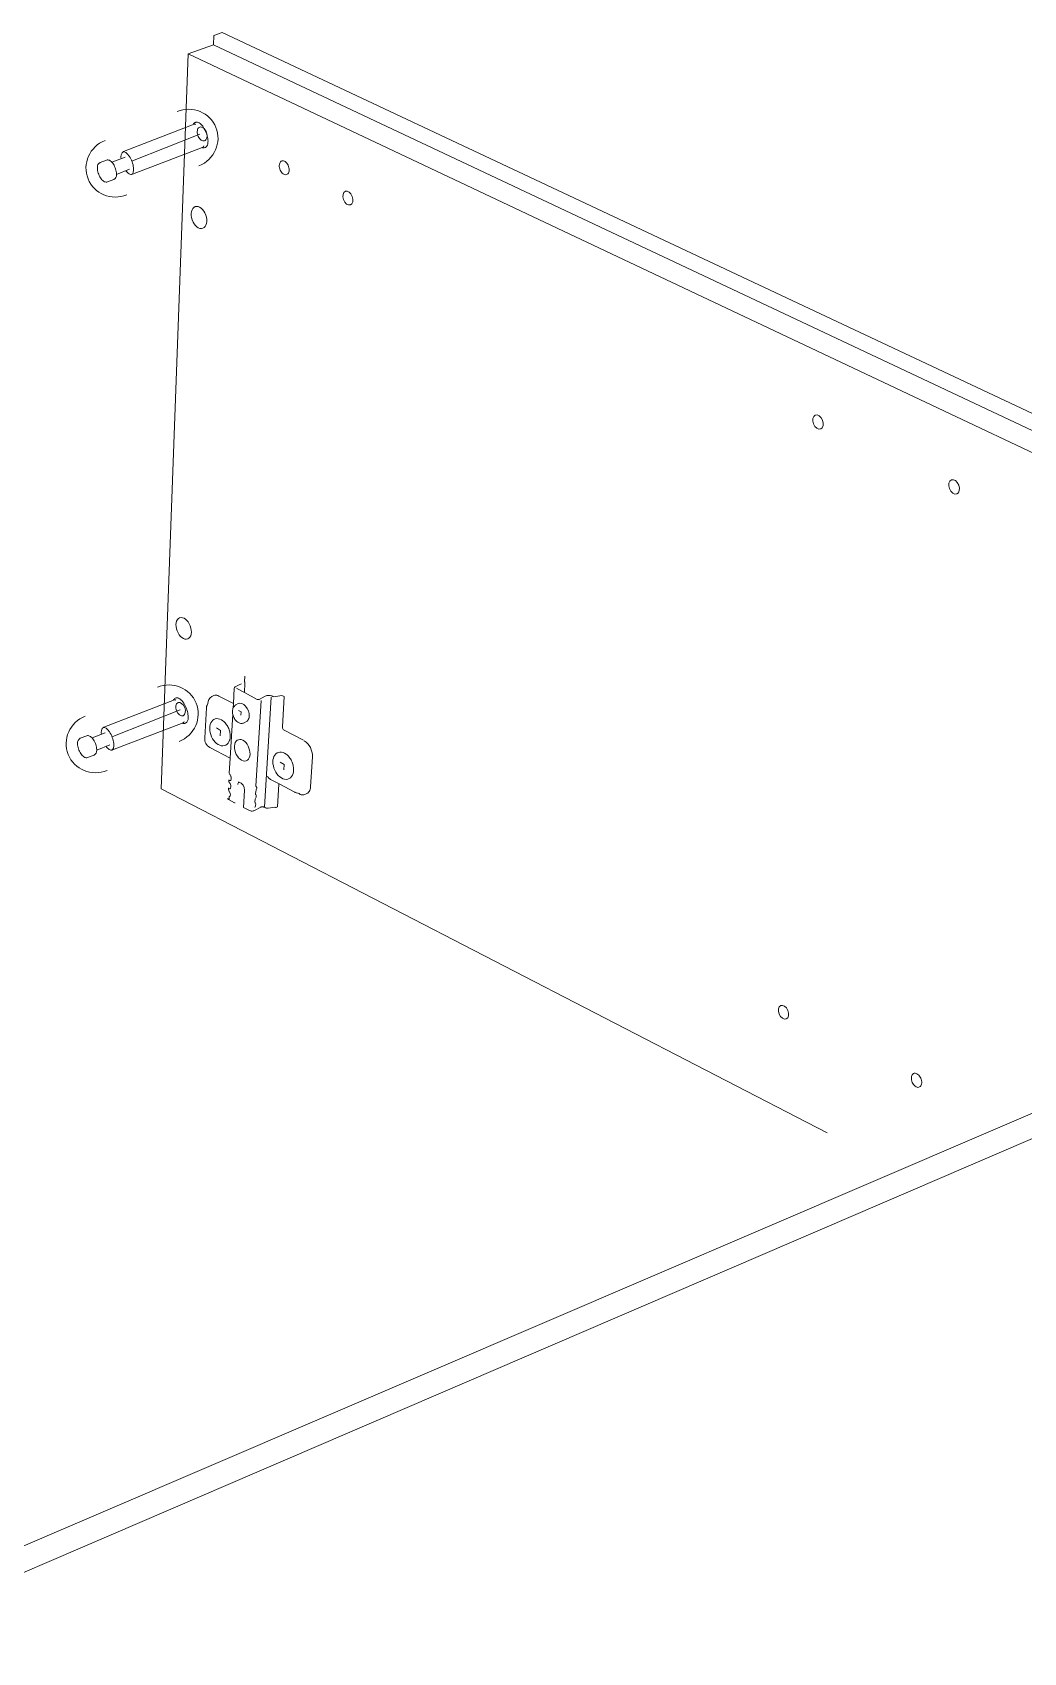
# Model space of a CAD drawing. Header units: metres. Extents: x -0.7 to 7.4, y 0 to 11.2.
# Drawn here: x 0.87621 to 0.90272, y 0.88445 to 0.92776 of the extents above; entities that cross this region are included whole.
import ezdxf

# ---------------------------------------------------------------- set-up
doc = ezdxf.new("R2010")
doc.units = ezdxf.units.M
doc.header["$MEASUREMENT"] = 0
doc.layers.add('PDF7_Geometry_Num_Penna__7', color=7, linetype='Continuous', lineweight=18)

msp = doc.modelspace()

# ---------------------------------------------------------------- linework, layer by layer
at = {"layer": 'PDF7_Geometry_Num_Penna__7', "color": 7, "linetype": 'Continuous', "lineweight": 18, "flags": 128}
for points in [[(0.8810623996015235, 0.9276811283368899), (0.8812867662681904, 0.9277640311146677)], [(0.9244816182126349, 0.907456343059112), (0.8812868015459682, 0.9277639958368898)], [(0.8810622584904125, 0.9276812341702231), (0.8810523807126347, 0.9274346425035566), (0.8803771640459681, 0.92719122583689), (0.8796529112681902, 0.9075460897257788), (0.8974621918237458, 0.8983428230591122)], [(0.8810523807126347, 0.9274346072257788), (0.9242309696015236, 0.907095204448001)], [(0.8803771640459681, 0.92719122583689), (0.9235430529348568, 0.9068003175035567)], [(0.8805786001570792, 0.9253598152813344), (0.8805627251570792, 0.9253534652813343)], [(0.8809080946015238, 0.9248355875035565), (0.8809088001570792, 0.9248525208368898), (0.8809073890459681, 0.9248885041702232), (0.8809024501570791, 0.924925193059112), (0.8808957473793014, 0.9249632930591121), (0.8808858696015237, 0.9250017458368898), (0.8808749334904125, 0.9250412569480009), (0.8808608223793015, 0.9250800625035566), (0.880845652934857, 0.9251181625035565), (0.8808280140459681, 0.9251555569480009), (0.8808086112681903, 0.9251901291702233), (0.8807892084904125, 0.9252232902813343), (0.8807673362681903, 0.9252539819480009), (0.8807454640459681, 0.9252818513924456), (0.8807225334904124, 0.9253058402813343), (0.8806996029348569, 0.9253263013924453), (0.8806763196015236, 0.925342881948001), (0.8806530362681904, 0.9253552291702232), (0.880629752934857, 0.9253626375035565), (0.880607527934857, 0.9253647541702231), (0.8805867140459681, 0.9253622847257789), (0.8805761307126347, 0.9253576986146677)], [(0.8788897471015236, 0.9243299158368898), (0.8806892665459681, 0.9250414686146676)], [(0.8786905334904125, 0.9244260125035565), (0.8783409307126347, 0.9242912513924455)], [(0.8788870307126349, 0.9239719875035566), (0.8807761557126347, 0.9247001208368899)], [(0.8787078196015236, 0.9240725291702232), (0.8787314557126347, 0.9240418375035565), (0.8787533279348569, 0.9240185541702232), (0.8787752001570792, 0.9239991513924454), (0.878797777934857, 0.923983981948001), (0.8788203557126347, 0.92397304583689), (0.878842227934857, 0.92396669583689), (0.8788616307126347, 0.9239659902813343), (0.8788806807126348, 0.9239698708368899)], [(0.8818930148793014, 0.910556271948001), (0.8818845482126347, 0.9104010497257788), (0.8818908982126348, 0.9103922302813343), (0.8818930148793014, 0.9103805886146676), (0.8818954843237459, 0.9103692997257788)], [(0.8810434201570791, 0.9100315502813343), (0.8810681146015236, 0.9100407225035565), (0.8810935146015235, 0.9100460141702231), (0.8811185618237457, 0.9100467197257788), (0.8811464312681904, 0.9100424863924454), (0.8811735951570792, 0.9100343725035567), (0.8812014646015235, 0.9100213197257788), (0.8815863451570791, 0.9098202363924454)], [(0.8815863804348569, 0.9098202011146675), (0.8816107221015237, 0.9102304816702232)], [(0.8816373568237459, 0.9102653008368898), (0.8816271262681903, 0.9102582452813344), (0.8816165429348569, 0.9102487202813344), (0.8816105457126348, 0.9102303758368899)], [(0.8817452009904125, 0.9103202636146677), (0.8816372509904126, 0.9102652302813342)], [(0.8816900971015236, 0.9102373961146677), (0.8816805721015236, 0.9102254016702233), (0.8816929193237458, 0.91021164333689)], [(0.8816928487681903, 0.9102117138924455), (0.8818805265459679, 0.9101139944480009)], [(0.8818053143237459, 0.9103507436146675), (0.8817453421015237, 0.9103204047257787)], [(0.8818955901570791, 0.9103691586146676), (0.8818804207126347, 0.9101137475035566)], [(0.8818804207126347, 0.9101138886146676), (0.8822226151570791, 0.9099346775035566)], [(0.8822731682126347, 0.9099332663924454), (0.8824414432126346, 0.9100189913924455), (0.8824622571015236, 0.9100288691702231), (0.8824851876570791, 0.9100359247257788), (0.882512704323746, 0.910038746948001), (0.882539515434857, 0.9100394525035564), (0.8825670321015237, 0.9100376886146676), (0.8825949015459681, 0.9100316913924453), (0.8826195959904125, 0.9100253413924455), (0.8826432321015236, 0.9100144052813343)], [(0.882643161545968, 0.9100143347257788), (0.882668561545968, 0.9100016347257788)], [(0.8826684909904126, 0.9100015641702232), (0.8828865076570792, 0.910038253059112)], [(0.8828864018237458, 0.910038253059112), (0.8829463740459681, 0.9100079141702232)], [(0.8829325098793014, 0.909116091948001), (0.8829219265459681, 0.9091291447257789), (0.882910990434857, 0.9091474891702233), (0.8829039348793014, 0.9091658336146675), (0.8828993487681903, 0.9091838252813342), (0.8828968793237458, 0.909201816948001), (0.8829462682126348, 0.9100079141702233)], [(0.878360580434857, 0.9089399852813344), (0.8801600998793014, 0.909651538059112)], [(0.8818750937681903, 0.909309273059112), (0.8818588659904125, 0.9093018647257786), (0.8818398159904125, 0.9092944563924454), (0.8818207659904126, 0.9092923397257786), (0.8818017159904125, 0.9092916341702232), (0.8817830187681903, 0.909293398059112), (0.8817639687681904, 0.9092976313924455), (0.8817428021015236, 0.9093032758368899), (0.8817233993237459, 0.9093145647257787), (0.8817050548793014, 0.9093258536146677), (0.8816831826570791, 0.909341023059112), (0.8816641326570792, 0.909358661948001), (0.8816468465459681, 0.9093766536146677), (0.8816292076570792, 0.9093992313924454), (0.8816140382126346, 0.9094239258368899), (0.8815988687681903, 0.9094486202813342), (0.8815875798793014, 0.9094757841702231), (0.8815787604348571, 0.9095029480591121), (0.8815692354348569, 0.9095301119480009), (0.8815646493237459, 0.9095576286146676), (0.8815618271015236, 0.9095869091702232), (0.881561121545968, 0.9096144258368898), (0.8815628854348571, 0.9096415897257787), (0.8815685298793015, 0.9096669897257786), (0.8815745271015235, 0.9096916841702232), (0.8815844048793015, 0.909717084170223), (0.8815963993237458, 0.909737898059112), (0.8816126271015235, 0.9097565952813343), (0.8816253271015236, 0.9097707063924455), (0.8816397909904125, 0.909782348059112), (0.8816567243237459, 0.9097918730591121)], [(0.8815784429348569, 0.9097037491702231), (0.881586204045968, 0.9098201658368897)], [(0.8817143682126347, 0.9098231291702231), (0.8816565126570792, 0.9097917319480009)], [(0.8817929318237457, 0.9095978100035564), (0.8817269623793014, 0.9096380266702232)], [(0.8817875696015237, 0.9095152952813342), (0.8817928612681903, 0.9095978452813342)], [(0.8823260496015237, 0.909904585559112), (0.8821902301570791, 0.9076157633368898)], [(0.8822733446015235, 0.9099333722257787), (0.8822627612681903, 0.90992843333689), (0.8822479446015236, 0.90992843333689), (0.8822352446015236, 0.9099305500035565), (0.8822225446015237, 0.909934430559112)], [(0.8825957834904126, 0.9099909102813342), (0.8824193946015237, 0.9070490963924454)], [(0.878357864045968, 0.9085819158368897), (0.8802469890459682, 0.9093100491702231)], [(0.8812456676570792, 0.9091027569480009), (0.8811334843237458, 0.9091715486146675)], [(0.8813085326570792, 0.9093601083368898), (0.8813304048793015, 0.9093445861146676), (0.8813491021015236, 0.9093244777813343), (0.8813688576570792, 0.9093043694480009), (0.881388260434857, 0.909282144448001), (0.8814055465459681, 0.9092570972257786), (0.8814210687681904, 0.9092327555591121), (0.881435885434857, 0.9092077083368899), (0.8814514076570792, 0.9091784277813344), (0.881462696545968, 0.9091516166702232), (0.8814736326570792, 0.9091223361146676), (0.8814824521015235, 0.9090955250035566), (0.8814895076570792, 0.9090658916702232), (0.8814965632126347, 0.9090366111146677), (0.881499385434857, 0.9090066250035566), (0.8815022076570791, 0.9089769916702233), (0.881502560434857, 0.9089494750035565)], [(0.8815688473793013, 0.909534874448001), (0.8815011140459681, 0.9083611827813343), (0.8814785362681904, 0.9079643077813343), (0.8814831223793014, 0.9079438466702231), (0.8814940584904124, 0.9079237383368899), (0.8815032307126347, 0.9079124494480009), (0.8815113446015237, 0.9078990438924454)], [(0.8818752348793013, 0.909309273059112), (0.8819352071015236, 0.9093399647257788), (0.8819539043237458, 0.9093519591702233), (0.8819722487681902, 0.9093703036146676), (0.8819867126570792, 0.9093935869480009), (0.8819990598793015, 0.9094207508368898), (0.882006115434857, 0.9094510897257787), (0.8820099959904125, 0.9094828397257787)], [(0.8781613668237459, 0.9090362936146675), (0.8778117640459682, 0.9089015325035565)], [(0.8812367071015237, 0.908962880559112), (0.881245526545968, 0.9091025805591119)], [(0.882947185434857, 0.9091074136146676), (0.8829260187681903, 0.9091187025035565), (0.8834576548793015, 0.9088410663924453)], [(0.8781786529348571, 0.9086824575035565), (0.8782022890459682, 0.9086517658368899), (0.8782241612681903, 0.9086288352813343), (0.8782460334904125, 0.9086090797257788), (0.8782686112681903, 0.9085939102813344), (0.878291189045968, 0.9085829741702232), (0.8783130612681903, 0.9085766241702231), (0.8783324640459681, 0.9085759186146677), (0.878351514045968, 0.9085797991702232)], [(0.8830014426570792, 0.9084681802813344), (0.8830229621015236, 0.9084523052813344), (0.8830420121015237, 0.9084325497257788), (0.8830614148793013, 0.9084120886146676), (0.8830808176570791, 0.9083902163924455), (0.883098456545968, 0.9083651691702231), (0.8831157426570793, 0.9083408275035566), (0.8831309121015236, 0.9083161330591121), (0.8831443176570791, 0.9082868525035566), (0.8831573704348569, 0.9082596886146677), (0.8831686593237459, 0.9082300552813344), (0.8831778315459681, 0.9082032441702231), (0.8831848871015235, 0.9081736108368897), (0.8831891204348571, 0.9081443302813342), (0.8831940593237458, 0.908114696948001), (0.8831975871015236, 0.9080854163924456), (0.883198292657079, 0.9080554302813344)], [(0.8815058059904125, 0.9078919883368899), (0.8815181532126347, 0.9078835216702231), (0.8815248559904124, 0.9078676466702231), (0.8815294421015236, 0.9078538883368898), (0.8815319115459681, 0.9078404827813343), (0.8815322643237459, 0.9078288411146677), (0.8815322643237459, 0.907817199448001), (0.8815305004348568, 0.90780626333689), (0.8815283837681903, 0.9077946216702232), (0.8815202698793014, 0.9077762772257788), (0.8815121559904124, 0.9077692216702232), (0.8815040421015236, 0.9077621661146676)], [(0.8824936543237458, 0.9078707863924455), (0.8825130571015236, 0.9078506780591121), (0.8825303432126348, 0.9078330391702232), (0.8825451598793014, 0.9078192808368899), (0.8825627987681903, 0.9078065808368898), (0.8825793793237457, 0.9077931752813343), (0.882596665434857, 0.9077818863924454)], [(0.8829461623793015, 0.9081892741702232), (0.8828339790459682, 0.9082580658368898)], [(0.8829372018237458, 0.9080492566702232), (0.8829460212681903, 0.908189309448001)], [(0.8814854507126348, 0.9074653036146676), (0.8814766312681903, 0.907479061948001), (0.8814681646015236, 0.9074899980591121), (0.8814618146015237, 0.9075016397257788), (0.8814568757126348, 0.9075125758368898), (0.8814526423793014, 0.9075305675035565)], [(0.8814527129348569, 0.9075305675035565), (0.8814537712681902, 0.9075690202813342)], [(0.8814537359904124, 0.9075689850035564), (0.8814604387681902, 0.9075538155591121), (0.8814710221015235, 0.9075449961146677), (0.8814816054348571, 0.9075425266702232)], [(0.8814642487681903, 0.9077478080591119), (0.8814674237681903, 0.9077866136146676)], [(0.8814995618237458, 0.9076821561146676), (0.8814886257126348, 0.9076955616702231), (0.8814822757126347, 0.9077072033368899), (0.8814759257126347, 0.9077184922257786), (0.8814688701570792, 0.9077273116702231), (0.8814667534904125, 0.9077382477813344)], [(0.8814675296015237, 0.907786543059112), (0.8814728212681904, 0.9077685513924453), (0.8814851684904125, 0.9077618486146677), (0.8815038657126347, 0.9077622013924455)], [(0.8817407207126347, 0.9077243836146677), (0.8817237873793015, 0.9077215613924453), (0.8817128512681902, 0.9077169752813343)], [(0.8821784826570792, 0.9073988402813342), (0.8821830687681904, 0.9074789208368897), (0.8821925937681904, 0.907499381948001), (0.8822007076570791, 0.9075201958368899), (0.8822067048793015, 0.9075385402813343), (0.8822109382126347, 0.9075590013924454)], [(0.8821963332126347, 0.9073424663924454), (0.8821959804348569, 0.9073604580591121), (0.8821935109904124, 0.9073742163924453), (0.8821871609904124, 0.9073872691702232), (0.8821786943237458, 0.9073989108368898)], [(0.8822107971015235, 0.9075590013924454), (0.8822104443237458, 0.9075752291702233), (0.8822055054348569, 0.9075911041702233), (0.8821988026570792, 0.907604156948001), (0.8821903359904125, 0.9076157986146676)], [(0.8825968418237459, 0.9077819216702232), (0.8828070973793015, 0.907672560559112)], [(0.8828052276570793, 0.9076657519480009), (0.8827703026570791, 0.907065676948001), (0.8827329082126348, 0.907046626948001)], [(0.8832280318237458, 0.9074497461146677), (0.8828071679348569, 0.9076727016702232)], [(0.8832278201570791, 0.907449851948001), (0.8832387562681904, 0.9074456186146677), (0.8832496923793014, 0.9074413852813343), (0.8832687423793013, 0.9074346825035566), (0.8832789729348569, 0.9074325658368899), (0.8833061368237458, 0.907429038059112)], [(0.883331677934857, 0.9074246636146677), (0.8833464946015236, 0.9074161969480009)], [(0.8833463182126348, 0.9074160205591121), (0.8833509043237457, 0.9074047316702233)], [(0.881438742934857, 0.9072935713924454), (0.8814412123793014, 0.9072794602813344), (0.8814479151570792, 0.9072685241702232), (0.8814588512681902, 0.9072575880591122), (0.881473667934857, 0.9072491213924454)], [(0.8816182009904125, 0.9071695700035566), (0.8814735621015236, 0.9072489450035567), (0.8814777954348569, 0.9073286727813343)], [(0.8816180598793014, 0.9071695347257788), (0.8816349932126348, 0.9071677708368899)], [(0.8824195357126348, 0.9070490963924454), (0.8824047190459682, 0.9070550936146675), (0.8823881384904125, 0.907059326948001), (0.8823690884904124, 0.9070610908368898), (0.8823500384904125, 0.9070610908368898), (0.8823334579348568, 0.9070582686146677), (0.8823186412681903, 0.9070508602813342), (0.8821521301570792, 0.9069633713924454)], [(0.8821568926570792, 0.907045180559112), (0.882166770434857, 0.9070656416702232), (0.8821748843237459, 0.9070864555591122), (0.8821805287681903, 0.9071069166702231), (0.8821847621015236, 0.9071256138924453)], [(0.8821846209904125, 0.9071254375035567), (0.8821842682126348, 0.907143781948001), (0.8821796821015236, 0.907159656948001), (0.8821729793237458, 0.9071709458368898), (0.8821641598793013, 0.9071818819480009)], [(0.8821964743237459, 0.9073424663924454), (0.8821943576570792, 0.9073241219480009), (0.8821890659904125, 0.90730366083689), (0.8821813048793014, 0.9072824941702231), (0.8821689576570793, 0.9072620330591121), (0.882164371545968, 0.9071819525035565)], [(0.8824193946015237, 0.9070489552813343), (0.8824447946015237, 0.9070355497257786)], [(0.8824449004348569, 0.907035514448001), (0.8824579532126346, 0.9070312811146677), (0.8824727698793015, 0.9070270477813343), (0.8824897032126346, 0.9070256366702233), (0.8825041671015236, 0.9070228144480009), (0.8825211004348569, 0.9070263422257788)], [(0.8825210298793015, 0.9070264127813344), (0.8826949493237458, 0.9070549877813343)], [(0.8826948434904126, 0.9070549877813343), (0.8827075434904125, 0.9070482850035565)], [(0.8827329082126348, 0.9070465563924454), (0.8827159748793014, 0.9070462036146676)], [(0.8305805346015237, 0.8678353063924454), (0.9105513762681903, 0.9021295397257787), (0.911024804045968, 0.9018928258368899)], [(0.9115755959904126, 0.9018976941702231), (0.8315313765459682, 0.8674764608368898)]]:
    msp.add_lwpolyline(points, dxfattribs=at)
for points in [[(0.8805560223793014, 0.9253139541702232), (0.880540852934857, 0.9253097208368899), (0.8786492584904125, 0.9245801763924455, 0.3193673144631685), (0.8785868168237438, 0.924386148614667)], [(0.8788115362681903, 0.9241120402813342), (0.8784619334904125, 0.9239645791702231), (0.8784619334904125, 0.9239808069480011), (0.878459816823746, 0.9240132625035565), (0.878454877934857, 0.9240464236146676), (0.8784471168237459, 0.9240806430591122), (0.8784375918237459, 0.9241148625035567), (0.8784255973793014, 0.9241480236146677), (0.8784111334904126, 0.9241811847257788), (0.8783956112681903, 0.9242122291702233), (0.8783779723793014, 0.9242418625035566), (0.8783596279348569, 0.9242686736146676), (0.8783391668237459, 0.92429372083689), (0.8783180001570793, 0.924314181948001), (0.8782943640459682, 0.9243325263924455), (0.8782724918237459, 0.9243448736146676), (0.8782516779348569, 0.9243522819480009), (0.8782315696015236, 0.9243554569480009), (0.8782114612681904, 0.9243543986146677), (0.8781941751570791, 0.9243494597257788), (0.8780213140459681, 0.9242827847257788, 0.3119818045355519), (0.8779511112681904, 0.9241533152813344), (0.8779511112681904, 0.9241377930591121), (0.8779528751570792, 0.9241049847257787), (0.8779581668237458, 0.9240714708368898), (0.8779655751570791, 0.9240376041702233), (0.877975452934857, 0.9240033847257786), (0.8779878001570791, 0.9239702236146675), (0.8780019112681903, 0.9239374152813342), (0.8780174334904125, 0.923906018059112), (0.8780350723793013, 0.9238763847257787), (0.8780537696015237, 0.9238495736146677), (0.8780742307126347, 0.9238248791702233), (0.8780957501570793, 0.9238033597257787), (0.8781186807126348, 0.9237860736146676), (0.878140552934857, 0.9237733736146677), (0.8781613668237459, 0.923766318059112), (0.878181827934857, 0.9237631430591121), (0.8782015834904126, 0.9237638486146675), (0.8782188696015236, 0.9237687875035565), (0.8783927890459682, 0.9238358152813343)], [(0.8807451112681902, 0.9246884791702232, 0.232869315953509), (0.8808216640459681, 0.9246828347257788), (0.8808373626570792, 0.9246890083368898)], [(0.8815011140459681, 0.9083611827813343), (0.880956777934857, 0.9086478147257787, -0.283077203023227), (0.880820711545968, 0.9089072475035566), (0.880865655434857, 0.909706006948001), (0.8808674193237458, 0.9097243513924455), (0.8808716526570791, 0.9097402263924453), (0.8808755332126347, 0.9097561013924453), (0.8808808248793013, 0.9097719763924456), (0.8808854109904125, 0.9097815013924455), (0.8809075301570791, 0.9098251752813342, -0.2718754701758115), (0.8810082834904126, 0.9100120769480008), (0.8810435612681904, 0.9100314797257787)], [(0.8800268557126347, 0.9099242352813343), (0.8800116862681904, 0.909920001948001), (0.8781200918237458, 0.9091901047257787, 0.3198946471537385), (0.8780576501570766, 0.9089964297257779)], [(0.880378927934857, 0.9094458686146677), (0.8803796334904126, 0.9094624491702231), (0.8803782223793013, 0.9094984325035566), (0.8803732834904126, 0.9095351213924454), (0.8803665807126348, 0.9095732213924455), (0.880356702934857, 0.9096120269480009), (0.8803457668237459, 0.909651538059112), (0.8803316557126347, 0.9096903436146676), (0.8803164862681904, 0.9097284436146676), (0.8802988473793014, 0.9097654852813343), (0.8802794446015236, 0.9098004102813344), (0.8802600418237457, 0.9098335713924455), (0.8802381696015237, 0.909864263059112), (0.8802162973793014, 0.9098917797257787), (0.8801933668237459, 0.9099161213924455), (0.8801704362681902, 0.9099362297257787), (0.880147152934857, 0.9099528102813343), (0.8801238696015237, 0.9099651575035566), (0.8801005862681903, 0.9099729186146677), (0.8800783612681903, 0.9099750352813342), (0.8800575473793013, 0.909972213059112), (0.8800335584904125, 0.9099633936146677, 0.2101870234006668), (0.8799813473792736, 0.909908713059122)], [(0.8802159446015236, 0.9092987602813343, 0.2328013568544783), (0.8802924973793014, 0.909292763059112), (0.8803081959904125, 0.9092992541702231)], [(0.8782823696015237, 0.9087223213924454), (0.877932766823746, 0.9085748602813343), (0.877932766823746, 0.9085907352813343), (0.8779306501570792, 0.9086235436146676), (0.8779257112681903, 0.908656351948001), (0.8779179501570792, 0.9086905713924454), (0.8779084251570792, 0.9087251436146677), (0.8778964307126348, 0.9087583047257788), (0.8778819668237459, 0.9087914658368899), (0.8778664446015236, 0.9088225102813344), (0.8778488057126348, 0.9088521436146676), (0.8778304612681903, 0.908878601948001), (0.8778100001570792, 0.9089036491702231), (0.8777888334904125, 0.908924463059112), (0.8777651973793014, 0.9089428075035565), (0.8777433251570791, 0.9089548019480009), (0.8777225112681903, 0.9089622102813343), (0.8777024029348569, 0.9089653852813342), (0.8776822946015237, 0.9089646797257788), (0.8776650084904125, 0.9089597408368899), (0.8774921473793014, 0.9088927130591121, 0.3128410969354997), (0.8774219446015237, 0.9087632436146675), (0.8774219446015237, 0.9087477213924453), (0.8774237084904125, 0.9087149130591121), (0.8774290001570791, 0.9086817519480008), (0.8774364084904126, 0.9086475325035565), (0.8774462862681902, 0.908613313059112), (0.8774586334904125, 0.9085801519480009), (0.8774727446015237, 0.9085476963924454), (0.8774882668237458, 0.9085159463924454), (0.8775059057126348, 0.9084866658368899), (0.877524602934857, 0.9084595019480008), (0.877545064045968, 0.9084351602813343), (0.8775665834904125, 0.9084136408368898), (0.877589514045968, 0.908396001948001), (0.8776113862681904, 0.9083836547257788), (0.8776322001570792, 0.9083762463924454), (0.8776526612681902, 0.9083730713924455), (0.877672416823746, 0.9083737769480009), (0.877689702934857, 0.9083790686146676), (0.8778636223793014, 0.9084457436146677)], [(0.8833061721015236, 0.9074288263924454), (0.8833507984904125, 0.9074048375035565), (0.8833765512681903, 0.9073939013924455), (0.8833998346015236, 0.9073850819480009), (0.8834252346015236, 0.9073808486146677), (0.883450281823746, 0.9073794375035565), (0.8834732123793014, 0.9073822597257788), (0.8834968484904125, 0.9073871986146677), (0.8835194262681902, 0.9073970763924454), (0.8835543512681904, 0.9074159147257788), (0.8835776346015235, 0.9074300258368898), (0.8835956262681902, 0.9074490758368898), (0.8836143234904125, 0.9074720063924453), (0.8836284346015236, 0.9074995230591121), (0.8836383123793015, 0.9075295091702231), (0.8836457207126347, 0.9075640813924454), (0.8836513651570792, 0.9075979480591121), (0.8837011068237458, 0.9084019286146676, 0.2614328034134393), (0.8834791037681903, 0.908829389448001)], [(0.8821520596015237, 0.9069633361146676), (0.8821337151570793, 0.9069555750035565), (0.8821129012681903, 0.9069506361146678), (0.8820899707126346, 0.9069499305591121), (0.8820666873793015, 0.9069495777813343), (0.882043404045968, 0.9069534583368899), (0.8820201207126347, 0.9069601611146677), (0.8820014587681904, 0.9069686277813342), (0.8818564671015235, 0.907045180559112), (0.8818840543237458, 0.907510953059112, 0.348215960926177), (0.8817319365459682, 0.9077242072257786), (0.8817217059904126, 0.9077100961146677), (0.8817135921015237, 0.9076938683368898), (0.8817100643237458, 0.9076758766702232), (0.8817061837681902, 0.9076550627813343)]]:
    msp.add_lwpolyline(points, format="xyb", dxfattribs=at)
for points in [[(0.8807578465459681, 0.9252235725035566), (0.8807359743237457, 0.9252334502813343), (0.8807141021015237, 0.9252359197257788), (0.8806918771015236, 0.9252334502813343), (0.8806724743237458, 0.9252235725035566), (0.8806555409904124, 0.9252091086146675), (0.8806407243237458, 0.9251921752813344), (0.8806311993237459, 0.9251674808368899), (0.8806234382126348, 0.9251406697257787), (0.8806209687681903, 0.9251113891702232), (0.8806209687681903, 0.9250796391702232), (0.8806259076570793, 0.925048241948001), (0.880635785434857, 0.9250168447257787), (0.8806477798793013, 0.924984741948001), (0.8806622437681902, 0.9249558141702232), (0.8806795298793015, 0.9249286502813343), (0.8807017548793014, 0.924906778059112), (0.8807232743237459, 0.9248870225035566), (0.8807454993237459, 0.924875028059112), (0.8807670187681903, 0.9248651502813343), (0.8807892437681903, 0.9248630336146676), (0.8808111159904126, 0.9248676197257788), (0.8808305187681902, 0.924875028059112), (0.8808478048793015, 0.924889491948001), (0.8808626215459682, 0.924906778059112), (0.8808717937681904, 0.9249311197257788), (0.8808799076570792, 0.9249582836146677), (0.880882024323746, 0.9249875641702232), (0.880882024323746, 0.9250189613924454), (0.8808774382126348, 0.9250503586146677), (0.8808696771015236, 0.9250824613924454), (0.8808576826570792, 0.9251138586146677), (0.8808403965459681, 0.9251434919480008), (0.8808234632126347, 0.9251699502813343), (0.8808040604348569, 0.9251921752813344), (0.8807818354348569, 0.925211578059112)], [(0.8829540998793014, 0.9243213080591121), (0.8829301109904125, 0.9243315386146677), (0.8829078859904126, 0.9243340080591121), (0.8828863665459682, 0.9243290691702232), (0.8828666109904124, 0.9243213080591121), (0.8828493248793013, 0.9243068441702231), (0.8828348609904124, 0.9242902636146677), (0.8828253359904125, 0.9242655691702233), (0.8828175748793013, 0.9242387580591122), (0.8828129887681904, 0.9242098302813344), (0.8828151054348569, 0.9241777275035565), (0.8828200443237458, 0.9241459775035565), (0.882827805434857, 0.9241145802813343), (0.8828394471015236, 0.9240824775035564), (0.8828567332126347, 0.9240535497257787), (0.8828736665459681, 0.9240270913924453), (0.8828934221015237, 0.924002396948001), (0.8829174109904125, 0.9239854636146677), (0.8829396359904125, 0.9239706469480011), (0.8829615082126347, 0.9239632386146677), (0.8829858498793014, 0.9239607691702232), (0.8830052526570792, 0.9239632386146677), (0.8830271248793015, 0.9239706469480011), (0.8830444109904125, 0.9239854636146677), (0.8830567582126347, 0.9240048663924455), (0.8830691054348571, 0.9240270913924453), (0.8830761609904125, 0.9240535497257787), (0.883078630434857, 0.9240824775035564), (0.883078630434857, 0.9241145802813343), (0.883073691545968, 0.9241459775035565), (0.8830638137681904, 0.924180196948001), (0.883051819323746, 0.924211946948001), (0.8830370026570792, 0.9242412275035565), (0.8830175998793015, 0.9242680386146677), (0.8829981971015237, 0.9242902636146677), (0.8829759721015237, 0.9243093136146676)], [(0.8998633032126347, 0.8999252077813342), (0.899839314323746, 0.8999350855591121), (0.8998170893237459, 0.8999375550035565), (0.899793100434857, 0.8999375550035565), (0.8997708754348569, 0.8999304994480009), (0.8997539421015237, 0.899917799448001), (0.8997370087681903, 0.8998983966702232), (0.8997267782126348, 0.899876524448001), (0.8997172532126348, 0.8998521827813343), (0.8997147837681904, 0.8998229022257788), (0.8997147837681904, 0.8997915050035565), (0.8997172532126348, 0.8997597550035564), (0.8997267782126348, 0.8997258883368898), (0.8997391254348569, 0.899693785559112), (0.8997564115459682, 0.8996648577813342), (0.8997733448793014, 0.8996352244480009), (0.8997955698793013, 0.8996137050035566), (0.8998195587681904, 0.8995914800035564), (0.8998414309904125, 0.8995766633368898), (0.8998682421015237, 0.8995671383368898), (0.8998904671015238, 0.8995618466702232), (0.8999148087681903, 0.8995650216702231), (0.8999342115459681, 0.8995720772257788), (0.8999539671015236, 0.8995844244480009), (0.8999684309904126, 0.8996013577813342), (0.899980425434857, 0.8996228772257786), (0.899989950434857, 0.8996500411146676), (0.8999927726570791, 0.8996789688924454), (0.8999927726570791, 0.8997110716702232), (0.899989950434857, 0.8997424688924455), (0.899980425434857, 0.89977668833689), (0.8999684309904126, 0.89980843833689), (0.8999514976570792, 0.8998373661146677), (0.8999342115459681, 0.8998641772257787), (0.8999126921015236, 0.8998892244480009), (0.8998876448793014, 0.8999086272257787)]]:
    msp.add_lwpolyline(points, close=True, dxfattribs=at)
at = {"layer": 'PDF7_Geometry_Num_Penna__7', "color": 7, "linetype": 'Continuous', "lineweight": 18}
for centre, major_axis, ratio, start_param, end_param in [((0.8787502890004052, 0.9242686616831838), (-0.0001149054637185065, 0.0002994770655696532), 0.4169736007957998, 3.066390676513695, 6.298166594309025), ((0.8818241053673126, 0.9095778115911369), (-9.884429042128494e-05, 0.0002500005161044649), 0.6312315406631421, 4.090286385415347, 6.352161750874028), ((0.8782212191460735, 0.908878754606458), (-0.0001146278522884403, 0.0002984405865147366), 0.4166605716271151, 3.065189270395903, 6.298556320481975), ((0.8812294614229562, 0.9090518305634484), (-0.0001423507101935284, 0.0003547913372233813), 0.6648523947116713, 5.449269947447617, 7.913846696075913), ((0.8812277717993126, 0.9090561478740137), (-0.0001415880167480176, 0.0003524508568505391), 0.6690518719368224, 1.642584861015888, 4.140920987690652), ((0.8818229193986913, 0.9085686369448521), (-0.0001086374272372126, 0.0002858441340919393), 0.6300698426860992, 4.116468776167768, 7.210276148160069), ((0.8818233842941098, 0.9085763702487573), (-0.0001128652273008069, 0.0002810068042790048), 0.6306929822849311, 0.937749615066328, 4.068865805286734), ((0.8829254589725268, 0.9081576205947689), (-0.0001540969666020686, 0.000351503163417588), 0.6739647452584047, 5.434388221321437, 7.887914174293678), ((0.882923773423507, 0.9081508944505451), (-0.000141976855070558, 0.000340761489047603), 0.6890033168074322, 1.60360728774334, 4.153752795816122), ((0.8811507316423174, 0.9075702329770714), (-0.0003464405410112946, 0.000221872240006693), 0.393685863892921, 2.975362546838011, 3.746676703174037), ((0.8807203209136106, 0.9082068841067342), (-0.0007867534205231453, 0.00064838051766547), 0.223661518893798, 3.049147989632302, 3.550578857890911)]:
    msp.add_ellipse(centre, major_axis=major_axis, ratio=ratio, start_param=start_param, end_param=end_param, dxfattribs=at)
for centre, major_axis, ratio in [((0.8846496984478873, 0.9233360399202548), (-6.706844094694908e-05, 0.0001826164700483579), 0.6358748131207839), ((0.8806675082512246, 0.9228165152801795), (-0.0001018663518952412, 0.0002894917444047351), 0.6299201172921266), ((0.8972188525441243, 0.9173479691727484), (-7.304821368825377e-05, 0.0001848596757462184), 0.656519907839594), ((0.900857162005602, 0.9156145874865741), (-7.171745785317098e-05, 0.000188275657587389), 0.6558459756632026), ((0.8802582808070395, 0.9118321216138455), (-0.0001080151096155557, 0.0002812853971680961), 0.6259144875852711), ((0.8801763510366748, 0.9096722016295536), (-6.883694430215306e-05, 0.0001748133674069896), 0.6204623337514579), ((0.8962956644933558, 0.901570032114333), (-7.535162280192241e-05, 0.0001794935276082654), 0.6445700038970384)]:
    msp.add_ellipse(centre, major_axis=major_axis, ratio=ratio, dxfattribs=at)
for points in [[(0.8800836176570791, 0.9256509275035565), (0.8804953093237459, 0.9258160275035567), (0.880960270434857, 0.9256244691702233), (0.8811211371015235, 0.9252230080591122)], [(0.8805606084904125, 0.9253517013924453), (0.8805369723793015, 0.92534147083689), (0.8805186279348569, 0.92532242083689), (0.8805105140459678, 0.9252984319480013)], [(0.8805528473793014, 0.9253132486146676), (0.8805567439372157, 0.9253132486146676), (0.8805365903047498, 0.9253097208368902), (0.8805408529348571, 0.9253097208368902)], [(0.8805764834904125, 0.9253023125035565), (0.8805851964587873, 0.9253023125035565), (0.8805471396618253, 0.9253139541702232), (0.8805560223793012, 0.9253139541702232)], [(0.8811211371015236, 0.9252230080591122), (0.881282356545968, 0.9248211941702233), (0.8810791565459682, 0.9243618775035567), (0.8806667593237458, 0.9241964247257791)], [(0.8777006037681903, 0.9238507025035565), (0.8775397371015236, 0.92425181083689), (0.8777425843237459, 0.9247111275035567), (0.8781553343237459, 0.9248765802813346)], [(0.8807899140459682, 0.9247075291702231), (0.8807988177545344, 0.9247075291702231), (0.8807884747576453, 0.9247297541702235), (0.8807973223793009, 0.9247297541702235)], [(0.8808393029348569, 0.92469059583689), (0.8808890446015235, 0.9247212875035566), (0.8809070362681901, 0.9247657375035566), (0.8809080946015234, 0.9248355875035563)], [(0.8807761557126347, 0.9247001208368899), (0.880780418342742, 0.9247001208368899), (0.8807831819714165, 0.9247061180591117), (0.8807874446015236, 0.9247061180591117)], [(0.8783924362681902, 0.9238358152813343), (0.8784400612681904, 0.9238598041702233), (0.8784636973793015, 0.9239039013924456), (0.8784619334904122, 0.9239645791702233)], [(0.8787384759904125, 0.92342313583689), (0.878326431545968, 0.9232573302813344), (0.8778611176570793, 0.9234488886146676), (0.87770060376819, 0.9238507025035568)], [(0.8795544509904125, 0.9102608205591121), (0.8799661426570793, 0.91042627333689), (0.8804311037681904, 0.9102343622257789), (0.8805919704348569, 0.9098332538924455)], [(0.8800236807126348, 0.9099235297257787), (0.8800275772705493, 0.9099235297257787), (0.8800075571101671, 0.9099200019480013), (0.8800116862681907, 0.9099200019480013)], [(0.8800473168237459, 0.9099125936146676), (0.8800560297921207, 0.9099125936146676), (0.8800179729951583, 0.9099242352813344), (0.8800268557126344, 0.9099242352813344)], [(0.8805919704348569, 0.9098332538924455), (0.8807531898793013, 0.9094310872257787), (0.8805499898793011, 0.9089721233368898), (0.8801375926570789, 0.9088066705591122)], [(0.8771714371015236, 0.9084609483368898), (0.877010570434857, 0.9088620566702232), (0.8772134176570792, 0.9093210205591121), (0.8776261676570789, 0.9094868261146677)], [(0.8802469890459682, 0.9093100491702231), (0.8802512516760757, 0.9093100491702231), (0.8802540153047497, 0.9093160463924455), (0.8802582779348571, 0.9093160463924455)], [(0.8802607473793014, 0.9093174575035565), (0.8802696510878678, 0.9093174575035565), (0.8802593080909796, 0.9093400352813341), (0.8802681557126346, 0.9093400352813341)], [(0.8803101362681903, 0.909300876948001), (0.8803598779348569, 0.9093312158368898), (0.8803778696015235, 0.9093760186146677), (0.8803789279348567, 0.9094458686146679)], [(0.8782093093237459, 0.9080333816702232), (0.8777972648793013, 0.9078675761146677), (0.8773319509904124, 0.9080587816702229), (0.8771714371015238, 0.9084609483368896)], [(0.8778632696015237, 0.9084460963924453), (0.8779108946015237, 0.9084700852813341), (0.8779345307126348, 0.9085138297257785), (0.8779327668237458, 0.908574860281334)]]:
    msp.add_open_spline(points, degree=3, dxfattribs=at)

doc.saveas('drawing.dxf')
